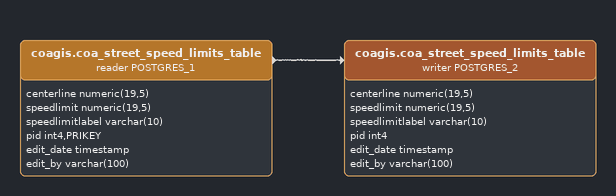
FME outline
coagis.coa_street_speed_limits_table (reader POSTGRES_1)
    attributes: centerline numeric(19,5), speedlimit numeric(19,5), speedlimitlabel varchar(10), pid int4,PRIKEY, edit_date timestamp, edit_by varchar(100)
    -> coagis.coa_street_speed_limits_table (writer POSTGRES_2)
coagis.coa_street_speed_limits_table (writer POSTGRES_2)
    attributes: centerline numeric(19,5), speedlimit numeric(19,5), speedlimitlabel varchar(10), pid int4, edit_date timestamp, edit_by varchar(100)
